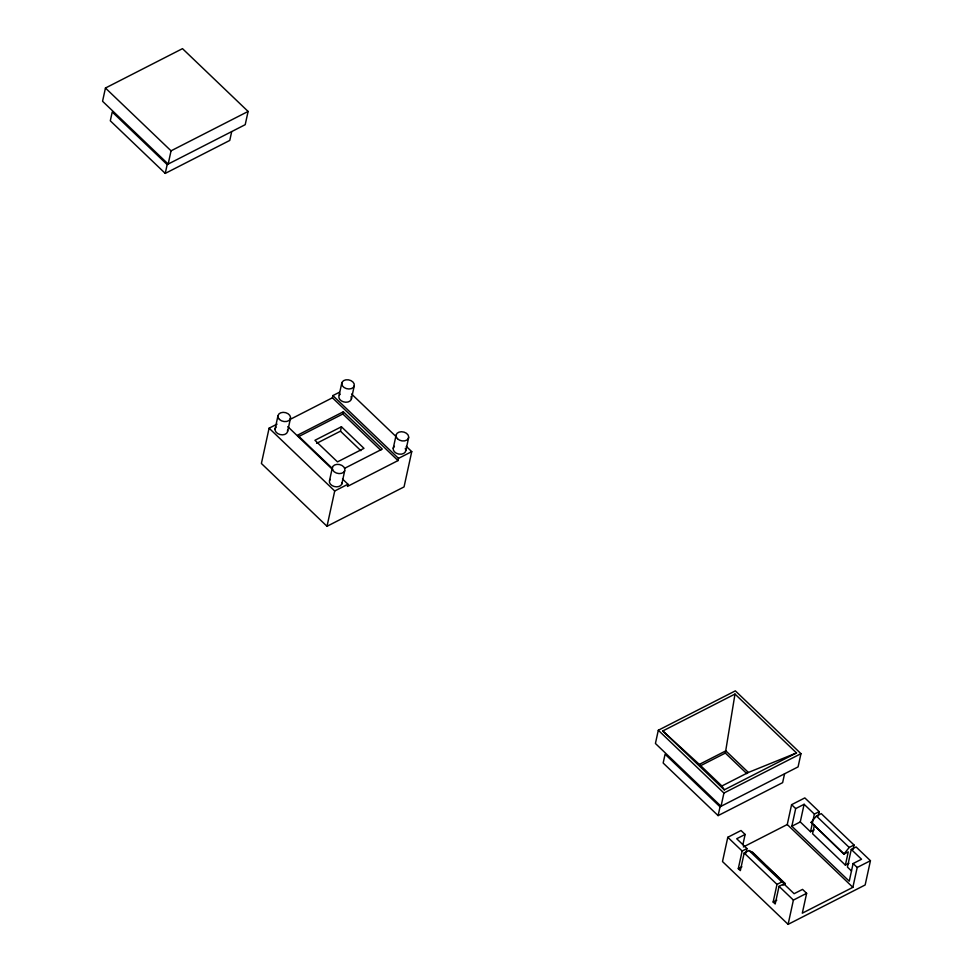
<?xml version="1.0" encoding="UTF-8"?>
<svg xmlns="http://www.w3.org/2000/svg" width="973" height="973" viewBox="0 0 973 973"><rect width="100%" height="100%" fill="white"/><g stroke="black" fill="none" stroke-linecap="round" stroke-linejoin="round"><path stroke-width="1.46" d="M734.992 694.053L662.771 730.978L724.277 789.845L796.51 752.932L734.992 694.053L725.347 753.066L700.183 765.933M105.449 88.032L102.554 101.265L168.171 164.06L171.053 150.827L248.103 111.445L182.486 48.65L105.449 88.032L171.053 150.827M167.174 164.583L112.223 111.992L110.302 120.81L165.252 173.401L167.174 164.583L245.208 124.678L248.103 111.445M231.696 131.598L229.774 140.428L165.252 173.401M277.037 424.131L269.095 428.193L261.396 463.489L327.013 526.284L404.05 486.914L411.749 451.618L406.276 446.376M275.055 429.178L277.937 415.933M287.655 431.246L290.55 418.001M289.832 419.558L332.413 397.787L332.888 395.585L339.516 392.204M341.803 382.936L338.92 396.169A6.397 4.537 12.3 0 0 345.743 402.226A6.397 4.537 12.3 0 0 351.083 396.631M298.456 436.682L342.849 413.987L343.335 411.774L382.292 449.064L344.624 468.317M329.555 480.443L332.438 467.21M316.626 443.347L340.465 431.173L341.426 426.758L363.975 448.346L337.497 461.883L314.936 440.295L341.426 426.758M351.387 399.027L354.269 385.795A6.397 4.537 12.3 0 0 345.841 379.835A6.397 4.537 12.3 0 0 344.004 387.461A6.397 4.537 12.3 0 0 354.269 385.795M327.013 526.284L334.712 490.988L347.945 484.226L342.484 478.996M341.827 483.982L344.71 470.737A6.397 4.537 12.3 0 0 336.84 464.376A6.397 4.537 12.3 0 0 334.177 471.796A6.397 4.537 12.3 0 0 344.71 470.737M347.945 484.226L347.47 486.427L398.03 460.582L398.504 458.38L411.749 451.618M393.201 448.407L396.096 435.174M405.777 450.791L408.66 437.558M658.307 730.249L655.425 743.481L721.042 806.276L723.924 793.044L800.961 753.661L735.345 690.866L658.307 730.249L723.924 793.044M720.044 806.799L665.094 754.209L663.16 763.027L718.11 815.617L720.044 806.799L798.079 766.894L800.961 753.661M742.885 844.734L745.123 834.445L741.025 830.516L727.792 837.291L722.501 861.555L788.106 924.35L865.155 884.968L870.446 860.704L856.094 846.972L851.278 849.429L847.422 867.077L851.521 871.005M783.058 885.211L785.345 883.715L752.543 852.312L749.003 850.524L744.187 852.993L740.344 870.64L738.288 868.67L742.144 851.022L746.96 848.565L736.707 838.75L745.123 834.445M745.987 852.98L746.96 848.565M752.543 852.312L764.498 864.194M784.566 773.815L782.633 782.645L718.11 815.617M743.348 846.972L787.254 824.532L791.584 804.683L804.829 797.909L819.181 811.652L818.22 816.055M870.446 860.704L857.201 867.478L852.871 887.327L802.311 913.173L806.641 893.311L802.543 889.395L794.114 893.701L783.861 883.885L779.045 886.342L775.201 903.99L773.146 902.032L777.001 884.384L781.818 881.927L785.345 883.715M851.278 849.429L861.531 859.244L853.102 863.55L849.247 881.197L791.84 826.247L795.683 808.599L804.112 804.294L814.365 814.109L810.521 831.757L800.268 821.942L804.112 804.294M788.106 924.35L793.396 900.086L806.641 893.311M853.078 849.417L854.039 845.002L821.236 813.61L816.42 816.067L811.117 822.38L843.834 854.136L848.261 851.886L845.379 865.119L812.564 833.715L814.486 824.897M843.834 854.136L849.222 847.471L854.039 845.002M343.335 411.774L297.592 435.162L332.219 468.305M662.771 730.978L699.344 764.401L725.822 750.864L748.383 772.453L796.51 752.932M699.344 764.401L721.893 785.989L748.383 772.453M814.365 814.109L819.181 811.652M791.84 826.247L800.268 821.942M738.288 868.67L741.9 866.821M810.521 831.757L814.133 829.908M773.146 902.032L776.758 900.183M845.379 865.119L848.991 863.27M816.42 816.067L849.222 847.471M811.117 822.38L843.919 853.783M791.584 804.683L795.683 808.599M853.102 863.55L857.201 867.478M351.606 394.053L396.437 436.962M725.347 753.066L746.826 773.632M787.254 824.532L852.871 887.327M332.888 395.585L398.504 458.38M332.413 397.787L398.03 460.582M342.849 413.987L380.723 450.231M340.465 431.173L360.874 450.694M766.675 866.286L785.272 884.08M749.003 850.524L781.818 881.927M727.792 837.291L742.144 851.022M744.187 852.993L777.001 884.384M779.045 886.342L793.396 900.086M287.801 426.661L332.644 469.57M269.095 428.193L334.712 490.988M721.893 785.989L724.277 789.845M339.407 395.074A6.397 4.537 12.3 0 1 340.282 394.162M405.291 448.395A6.397 4.537 12.3 0 1 398.772 454.075A6.397 4.537 12.3 0 1 394.406 446.327M287.57 430.042A6.397 4.537 12.3 0 1 280.029 434.554A6.397 4.537 12.3 0 1 276.15 427.05M342.01 482.803A6.397 4.537 12.3 0 1 334.153 486.488A6.397 4.537 12.3 0 1 330.163 479.397M279.421 419.436A6.397 4.537 12.3 0 0 290.197 419.144A6.397 4.537 12.3 0 0 283.094 412.345A6.397 4.537 12.3 0 0 279.421 419.436M397.422 438.689A6.397 4.537 12.3 0 0 408.259 438.677A6.397 4.537 12.3 0 0 401.448 431.732A6.397 4.537 12.3 0 0 397.422 438.689"/></g></svg>
